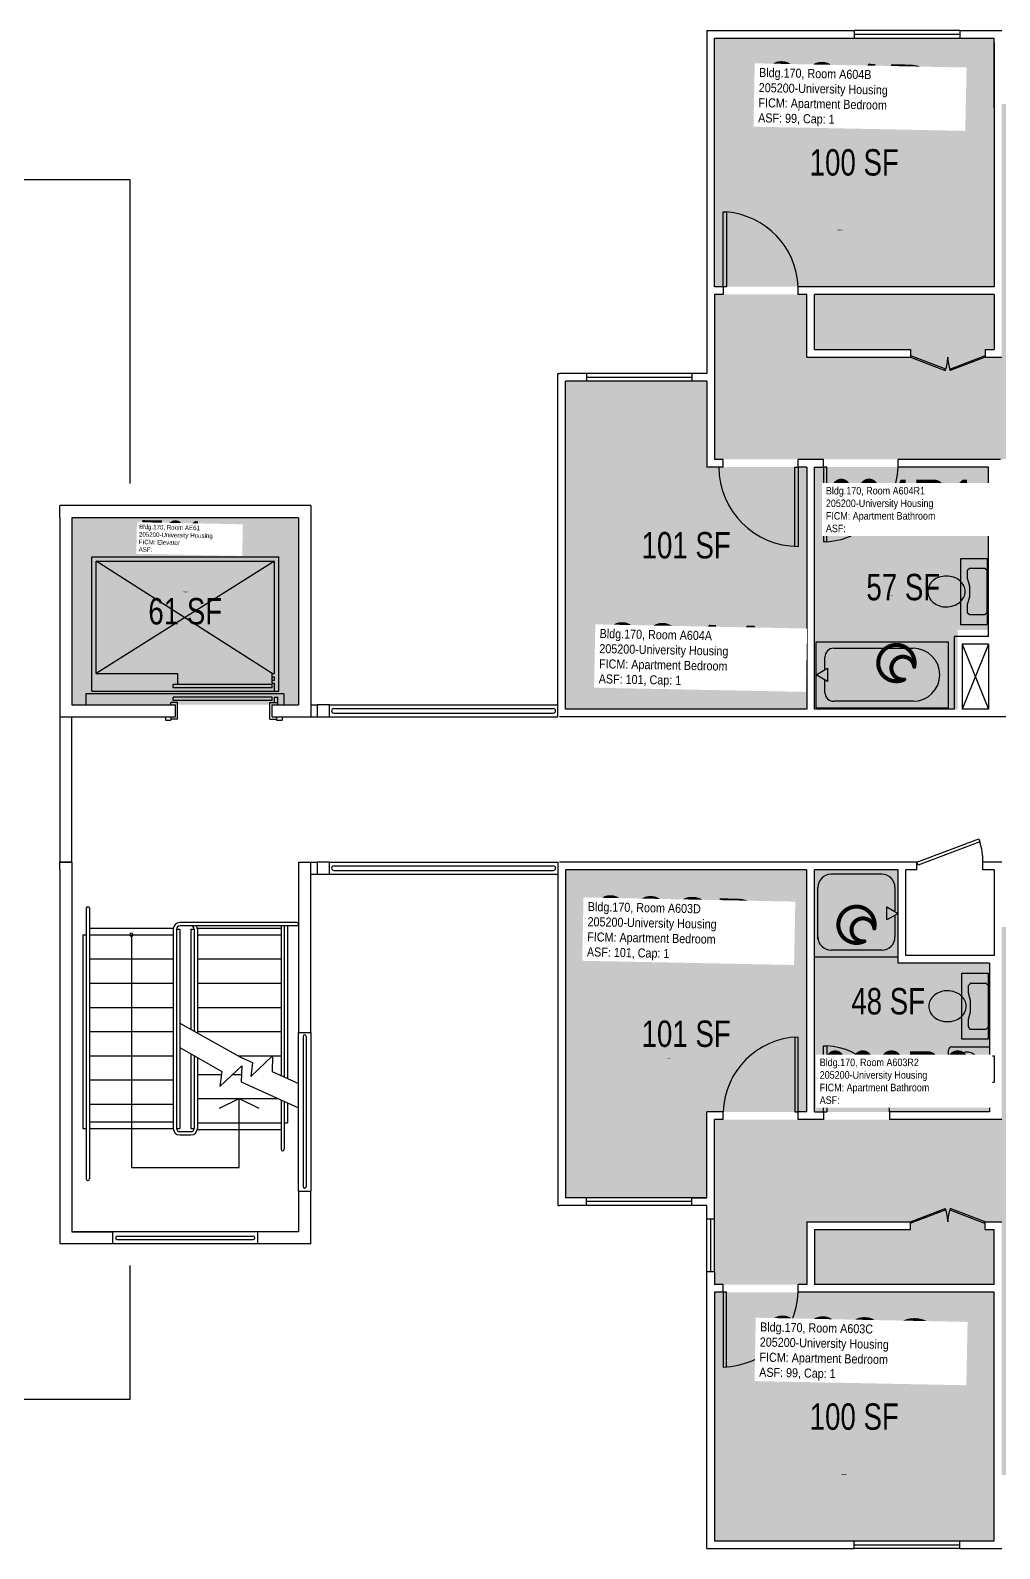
# Model space of a CAD drawing. Header units: inches. Extents: x -88 to 2437, y -52 to 1673.
# Drawn here: x 474 to 915, y -52 to 638 of the extents above; entities that cross this region are included whole.
import ezdxf
from ezdxf.enums import TextEntityAlignment as Align

# ---------------------------------------------------------------- set-up
doc = ezdxf.new("R2010")
doc.units = ezdxf.units.IN
doc.header["$LTSCALE"] = 10
doc.header["$MEASUREMENT"] = 0
doc.layers.get('0').update_dxf_attribs({"linetype": 'CONTINUOUS'})
for name, color, linetype in [('A-DOOR', 2, 'CONTINUOUS'), ('A-FLOR', 3, 'CONTINUOUS'), ('A-GLAZ', 1, 'CONTINUOUS'), ('A-IDEN-ICON', 4, 'CONTINUOUS'), ('A-IDEN-RNUM', 7, 'CONTINUOUS'), ('A-IDEN-SNUM', 4, 'CONTINUOUS'), ('A-IDEN-VNUM', 4, 'CONTINUOUS'), ('A-ROOF', 2, 'CONTINUOUS'), ('A-WALL', 5, 'CONTINUOUS'), ('AREA-TEXT', 3, 'CONTINUOUS'), ('Rooms-Category-Color', 7, 'CONTINUOUS'), ('Rooms-College-Color', 7, 'CONTINUOUS'), ('Rooms-Department-Color', 7, 'CONTINUOUS'), ('Rooms-Division-Color', 7, 'CONTINUOUS'), ('Rooms-Information', 7, 'CONTINUOUS')]:
    doc.layers.add(name, color=color, linetype=linetype)
doc.styles.add('CP_AREA', font='arial.ttf', dxfattribs={"height": 15})
doc.styles.add('CP_ROOMSNUMBER', font='arial.ttf', dxfattribs={"height": 1})
doc.styles.add('CP_ROOMVNUMBER', font='arial.ttf', dxfattribs={"width": 0.85, "height": 0.075})

# ---------------------------------------------------------------- blocks, each defined once
blk = doc.blocks.new('CPBATH')
at = {"color": 0, "linetype": 'ByBlock', "const_width": 0.0127}
for points in [[(0.0571, 0.0168, 0.861492), (-0.0551, 0, 1)], [(-0.0551, 0, 0.726902), (0.0487, -0.0337, 1)], [(0.0571, 0.0168, 0.729002), (-0.0084, -0.0042, 1)], [(-0.0084, -0.0042, 0.609468), (0.0487, -0.0337, 1)]]:
    blk.add_lwpolyline(points, format="xyb", dxfattribs=at)
at = {"color": 0, "linetype": 'ByBlock', "const_width": 0.00637}
for points in [[(0.0544, 0.0152, 1), (0.0599, 0.0184, 1)], [(0.0459, -0.0353, 1), (0.0515, -0.0321, 1)]]:
    blk.add_lwpolyline(points, format="xyb", close=True, dxfattribs=at)

msp = doc.modelspace()

# ---------------------------------------------------------------- hatches: boundary and pattern name
at = {"layer": 'Rooms-Category-Color', "true_color": 0x728ef3}
for points in [[(912.31, 521.86), (785.31, 521.86), (785.31, 634.86), (912.31, 634.86)], [(1178.31, 518.36), (1178.31, 443.36), (1047.81, 443.36), (1047.81, 355.86), (992.31, 355.86), (992.31, 439.86), (944.8, 439.86), (944.8, 443.36), (785.31, 443.36), (785.31, 518.36), (827.31, 518.36), (827.31, 489.86), (874.31, 489.86), (874.31, 493.36), (830.81, 493.36), (830.81, 518.36), (912.31, 518.36), (912.31, 493.36), (908.31, 493.36), (908.31, 489.86), (915.81, 489.86), (915.81, 604.86), (1047.81, 604.86), (1047.81, 489.86), (1055.31, 489.86), (1055.31, 493.36), (1051.31, 493.36), (1051.31, 518.36), (1132.81, 518.36), (1132.81, 493.36), (1089.31, 493.36), (1089.31, 489.86), (1136.31, 489.86), (1136.31, 518.36)], [(827.31, 329.86), (717.56, 329.86), (717.56, 478.86), (781.81, 478.86), (781.81, 439.86), (827.31, 439.86)], [(830.81, 439.86), (909.81, 439.86), (909.81, 365.86), (895.81, 365.86), (895.81, 329.86), (830.81, 329.86), (830.81, 439.86)], [(781.81, 107.86), (717.56, 107.86), (717.56, 256.86), (827.31, 256.86), (827.31, 146.86), (781.81, 146.86)], [(868.81, 256.86), (868.81, 214.36), (910.31, 214.36), (910.31, 146.86), (830.81, 146.86), (830.81, 256.86)], [(785.31, 68.36), (785.31, 143.36), (915.81, 143.36), (915.81, 230.86), (971.31, 230.86), (971.31, 146.86), (1018.82, 146.86), (1018.82, 143.36), (1178.31, 143.36), (1178.31, 68.36), (1136.31, 68.36), (1136.31, 96.86), (1089.31, 96.86), (1089.31, 93.36), (1132.81, 93.36), (1132.81, 68.36), (1051.31, 68.36), (1051.31, 93.36), (1055.31, 93.36), (1055.31, 96.86), (1047.81, 96.86), (1047.81, -18.14), (915.81, -18.14), (915.81, 96.86), (908.31, 96.86), (908.31, 93.36), (912.31, 93.36), (912.31, 68.36), (830.81, 68.36), (830.81, 93.36), (874.31, 93.36), (874.31, 96.86), (827.31, 96.86), (827.31, 68.36)], [(912.31, 64.86), (785.31, 64.86), (785.31, -48.14), (912.31, -48.14)]]:
    msp.add_hatch(color=171, dxfattribs=at).paths.add_polyline_path(points)
at = {"layer": 'Rooms-Category-Color', "true_color": 0xadadad}
msp.add_hatch(color=253, dxfattribs=at).paths.add_polyline_path([(596.31, 331.86), (596.31, 416.86), (493.31, 416.86), (493.31, 331.86)])
at = {"layer": 'Rooms-College-Color', "true_color": 0xadadad}
for points in [[(912.31, 521.86), (785.31, 521.86), (785.31, 634.86), (912.31, 634.86)], [(1178.31, 518.36), (1178.31, 443.36), (1047.81, 443.36), (1047.81, 355.86), (992.31, 355.86), (992.31, 439.86), (944.8, 439.86), (944.8, 443.36), (785.31, 443.36), (785.31, 518.36), (827.31, 518.36), (827.31, 489.86), (874.31, 489.86), (874.31, 493.36), (830.81, 493.36), (830.81, 518.36), (912.31, 518.36), (912.31, 493.36), (908.31, 493.36), (908.31, 489.86), (915.81, 489.86), (915.81, 604.86), (1047.81, 604.86), (1047.81, 489.86), (1055.31, 489.86), (1055.31, 493.36), (1051.31, 493.36), (1051.31, 518.36), (1132.81, 518.36), (1132.81, 493.36), (1089.31, 493.36), (1089.31, 489.86), (1136.31, 489.86), (1136.31, 518.36)], [(827.31, 329.86), (717.56, 329.86), (717.56, 478.86), (781.81, 478.86), (781.81, 439.86), (827.31, 439.86)], [(830.81, 439.86), (909.81, 439.86), (909.81, 365.86), (895.81, 365.86), (895.81, 329.86), (830.81, 329.86), (830.81, 439.86)], [(596.31, 331.86), (596.31, 416.86), (493.31, 416.86), (493.31, 331.86)], [(781.81, 107.86), (717.56, 107.86), (717.56, 256.86), (827.31, 256.86), (827.31, 146.86), (781.81, 146.86)], [(868.81, 256.86), (868.81, 214.36), (910.31, 214.36), (910.31, 146.86), (830.81, 146.86), (830.81, 256.86)], [(785.31, 68.36), (785.31, 143.36), (915.81, 143.36), (915.81, 230.86), (971.31, 230.86), (971.31, 146.86), (1018.82, 146.86), (1018.82, 143.36), (1178.31, 143.36), (1178.31, 68.36), (1136.31, 68.36), (1136.31, 96.86), (1089.31, 96.86), (1089.31, 93.36), (1132.81, 93.36), (1132.81, 68.36), (1051.31, 68.36), (1051.31, 93.36), (1055.31, 93.36), (1055.31, 96.86), (1047.81, 96.86), (1047.81, -18.14), (915.81, -18.14), (915.81, 96.86), (908.31, 96.86), (908.31, 93.36), (912.31, 93.36), (912.31, 68.36), (830.81, 68.36), (830.81, 93.36), (874.31, 93.36), (874.31, 96.86), (827.31, 96.86), (827.31, 68.36)], [(912.31, 64.86), (785.31, 64.86), (785.31, -48.14), (912.31, -48.14)]]:
    msp.add_hatch(color=253, dxfattribs=at).paths.add_polyline_path(points)
at = {"layer": 'Rooms-Department-Color', "true_color": 0x604aed}
for points in [[(912.31, 521.86), (785.31, 521.86), (785.31, 634.86), (912.31, 634.86)], [(1178.31, 518.36), (1178.31, 443.36), (1047.81, 443.36), (1047.81, 355.86), (992.31, 355.86), (992.31, 439.86), (944.8, 439.86), (944.8, 443.36), (785.31, 443.36), (785.31, 518.36), (827.31, 518.36), (827.31, 489.86), (874.31, 489.86), (874.31, 493.36), (830.81, 493.36), (830.81, 518.36), (912.31, 518.36), (912.31, 493.36), (908.31, 493.36), (908.31, 489.86), (915.81, 489.86), (915.81, 604.86), (1047.81, 604.86), (1047.81, 489.86), (1055.31, 489.86), (1055.31, 493.36), (1051.31, 493.36), (1051.31, 518.36), (1132.81, 518.36), (1132.81, 493.36), (1089.31, 493.36), (1089.31, 489.86), (1136.31, 489.86), (1136.31, 518.36)], [(827.31, 329.86), (717.56, 329.86), (717.56, 478.86), (781.81, 478.86), (781.81, 439.86), (827.31, 439.86)], [(830.81, 439.86), (909.81, 439.86), (909.81, 365.86), (895.81, 365.86), (895.81, 329.86), (830.81, 329.86), (830.81, 439.86)], [(781.81, 107.86), (717.56, 107.86), (717.56, 256.86), (827.31, 256.86), (827.31, 146.86), (781.81, 146.86)], [(868.81, 256.86), (868.81, 214.36), (910.31, 214.36), (910.31, 146.86), (830.81, 146.86), (830.81, 256.86)], [(785.31, 68.36), (785.31, 143.36), (915.81, 143.36), (915.81, 230.86), (971.31, 230.86), (971.31, 146.86), (1018.82, 146.86), (1018.82, 143.36), (1178.31, 143.36), (1178.31, 68.36), (1136.31, 68.36), (1136.31, 96.86), (1089.31, 96.86), (1089.31, 93.36), (1132.81, 93.36), (1132.81, 68.36), (1051.31, 68.36), (1051.31, 93.36), (1055.31, 93.36), (1055.31, 96.86), (1047.81, 96.86), (1047.81, -18.14), (915.81, -18.14), (915.81, 96.86), (908.31, 96.86), (908.31, 93.36), (912.31, 93.36), (912.31, 68.36), (830.81, 68.36), (830.81, 93.36), (874.31, 93.36), (874.31, 96.86), (827.31, 96.86), (827.31, 68.36)], [(912.31, 64.86), (785.31, 64.86), (785.31, -48.14), (912.31, -48.14)]]:
    msp.add_hatch(color=173, dxfattribs=at).paths.add_polyline_path(points)
at = {"layer": 'Rooms-Department-Color', "true_color": 0xacacac}
msp.add_hatch(color=253, dxfattribs=at).paths.add_polyline_path([(596.31, 331.86), (596.31, 416.86), (493.31, 416.86), (493.31, 331.86)])
at = {"layer": 'Rooms-Division-Color', "true_color": 0x604aed}
for points in [[(912.31, 521.86), (785.31, 521.86), (785.31, 634.86), (912.31, 634.86)], [(1178.31, 518.36), (1178.31, 443.36), (1047.81, 443.36), (1047.81, 355.86), (992.31, 355.86), (992.31, 439.86), (944.8, 439.86), (944.8, 443.36), (785.31, 443.36), (785.31, 518.36), (827.31, 518.36), (827.31, 489.86), (874.31, 489.86), (874.31, 493.36), (830.81, 493.36), (830.81, 518.36), (912.31, 518.36), (912.31, 493.36), (908.31, 493.36), (908.31, 489.86), (915.81, 489.86), (915.81, 604.86), (1047.81, 604.86), (1047.81, 489.86), (1055.31, 489.86), (1055.31, 493.36), (1051.31, 493.36), (1051.31, 518.36), (1132.81, 518.36), (1132.81, 493.36), (1089.31, 493.36), (1089.31, 489.86), (1136.31, 489.86), (1136.31, 518.36)], [(827.31, 329.86), (717.56, 329.86), (717.56, 478.86), (781.81, 478.86), (781.81, 439.86), (827.31, 439.86)], [(830.81, 439.86), (909.81, 439.86), (909.81, 365.86), (895.81, 365.86), (895.81, 329.86), (830.81, 329.86), (830.81, 439.86)], [(781.81, 107.86), (717.56, 107.86), (717.56, 256.86), (827.31, 256.86), (827.31, 146.86), (781.81, 146.86)], [(868.81, 256.86), (868.81, 214.36), (910.31, 214.36), (910.31, 146.86), (830.81, 146.86), (830.81, 256.86)], [(785.31, 68.36), (785.31, 143.36), (915.81, 143.36), (915.81, 230.86), (971.31, 230.86), (971.31, 146.86), (1018.82, 146.86), (1018.82, 143.36), (1178.31, 143.36), (1178.31, 68.36), (1136.31, 68.36), (1136.31, 96.86), (1089.31, 96.86), (1089.31, 93.36), (1132.81, 93.36), (1132.81, 68.36), (1051.31, 68.36), (1051.31, 93.36), (1055.31, 93.36), (1055.31, 96.86), (1047.81, 96.86), (1047.81, -18.14), (915.81, -18.14), (915.81, 96.86), (908.31, 96.86), (908.31, 93.36), (912.31, 93.36), (912.31, 68.36), (830.81, 68.36), (830.81, 93.36), (874.31, 93.36), (874.31, 96.86), (827.31, 96.86), (827.31, 68.36)], [(912.31, 64.86), (785.31, 64.86), (785.31, -48.14), (912.31, -48.14)]]:
    msp.add_hatch(color=173, dxfattribs=at).paths.add_polyline_path(points)
at = {"layer": 'Rooms-Division-Color', "true_color": 0xadadad}
msp.add_hatch(color=253, dxfattribs=at).paths.add_polyline_path([(596.31, 331.86), (596.31, 416.86), (493.31, 416.86), (493.31, 331.86)])

# ---------------------------------------------------------------- linework, layer by layer
for p, q in [((891.19, 428.86), (891.19, 411.86)), ((892.69, 430.36), (909.82, 430.36)), ((892.69, 410.36), (909.82, 410.36)), ((897.18, 368.27), (897.18, 398.27)), ((897.18, 398.27), (909.18, 398.27)), ((901.18, 393.86), (900.3, 392.98)), ((908.18, 393.86), (901.18, 393.86)), ((909.06, 392.98), (908.18, 393.86)), ((909.18, 398.27), (909.18, 368.27)), ((900.18, 392.69), (900.18, 389.36)), ((900.18, 389.36), (901.17, 385.92)), ((909.18, 373.86), (909.18, 392.69)), ((901.17, 380.8), (900.18, 377.36)), ((901.18, 385.8), (901.18, 380.92)), ((900.18, 377.36), (900.18, 373.86)), ((900.18, 373.86), (901.06, 372.98)), ((901.35, 372.86), (908.01, 372.86)), ((908.3, 372.98), (909.18, 373.86)), ((909.18, 368.27), (897.18, 368.27)), ((831.43, 330.48), (831.43, 360.48)), ((831.43, 360.48), (891.68, 360.48)), ((891.68, 330.48), (891.68, 360.48)), ((835.45, 347.8), (835.45, 353.52)), ((839.46, 357.53), (875.61, 357.53)), ((831.43, 345.48), (836.63, 348.48)), ((836.63, 342.48), (831.43, 345.48)), ((836.63, 348.48), (836.63, 342.48)), ((835.45, 337.45), (835.45, 343.17)), ((875.61, 333.43), (839.46, 333.43)), ((831.43, 330.48), (891.68, 330.48)), ((832.31, 225.33), (832.31, 248.83)), ((861.31, 254.83), (838.31, 254.83)), ((867.31, 248.83), (867.31, 237.94)), ((863.61, 234.08), (863.61, 240.08)), ((863.61, 240.08), (868.81, 237.08)), ((868.81, 237.08), (863.61, 234.08)), ((867.31, 236.21), (867.31, 226.33)), ((830.81, 217.36), (868.81, 217.36)), ((861.31, 220.33), (838.31, 220.33)), ((897.68, 209.95), (909.68, 209.95)), ((897.68, 179.95), (897.68, 209.95)), ((909.68, 209.95), (909.68, 179.95)), ((900.68, 204.36), (901.56, 205.24)), ((900.68, 200.92), (900.68, 204.36)), ((901.67, 197.42), (900.7, 200.8)), ((901.85, 205.36), (908.51, 205.36)), ((908.8, 205.24), (909.68, 204.36)), ((909.68, 204.36), (909.68, 185.53)), ((901.68, 192.42), (901.68, 197.3)), ((900.68, 185.53), (900.68, 188.8)), ((900.7, 188.92), (901.67, 192.3)), ((909.68, 179.95), (897.68, 179.95)), ((901.68, 184.36), (900.8, 185.24)), ((908.51, 184.36), (901.68, 184.36)), ((909.56, 185.24), (908.8, 184.48)), ((891.68, 157.86), (891.68, 174.86)), ((893.18, 176.36), (910.31, 176.36)), ((893.18, 156.36), (910.31, 156.36))]:
    msp.add_line(p, q)
for centre, radius, start, end in [((892.69, 428.86), 1.5, 90, 180), ((899.59, 422.54), 5.42, 90, 116.19159), ((899.59, 422.54), 5.42, 63.80841, 90), ((902.2, 420.36), 9, 160.77064, 180), ((900.92, 420.8), 7.65, 139.89909, 160.77064), ((900.11, 421.49), 6.59, 116.19159, 139.89909), ((899.08, 421.49), 6.59, 40.10091, 63.80841), ((898.27, 420.8), 7.65, 19.22936, 40.10091), ((896.99, 420.36), 9, 0, 19.22936), ((902.2, 420.36), 9, 180, 199.22936), ((900.92, 419.92), 7.65, 199.22936, 220.10091), ((900.11, 419.23), 6.59, 220.10091, 243.80841), ((899.08, 419.23), 6.59, 296.19159, 319.89909), ((898.27, 419.92), 7.65, 319.89909, 340.77064), ((896.99, 420.36), 9, 340.77064, 0), ((892.69, 411.86), 1.5, 180, 270), ((899.59, 418.18), 5.42, 243.80841, 270), ((899.59, 418.18), 5.42, 270, 296.19159), ((889.29, 382.7), 7.26, 129.47246, 153.29881), ((890.13, 381.68), 8.59, 108.83538, 129.47246), ((890.68, 380.07), 10.29, 90, 108.83538), ((890.68, 380.07), 10.29, 71.16462, 90), ((891.23, 381.68), 8.59, 50.52754, 71.16462), ((892.08, 382.7), 7.26, 26.70119, 50.52754), ((900.6, 392.69), 0.418, 135, 180), ((908.76, 392.69), 0.418, 0, 45), ((887.98, 383.36), 5.8, 153.29881, 180), ((887.98, 383.36), 5.8, 180, 206.70119), ((889.29, 384.01), 7.26, 206.70119, 230.52754), ((892.08, 384.01), 7.26, 309.47246, 333.29881), ((893.38, 383.36), 5.8, 0, 26.70119), ((893.38, 383.36), 5.8, 333.29881, 0), ((900.76, 385.8), 0.418, 0, 15.9454), ((900.76, 380.92), 0.418, 344.0546, 0), ((890.67, 385.69), 9.43, 230.52754, 251.16462), ((890.16, 384.22), 7.87, 251.16462, 273.77544), ((890.68, 386.65), 10.29, 270, 288.83538), ((891.23, 385.04), 8.59, 288.83538, 309.47246), ((901.35, 373.28), 0.418, 225, 270), ((908.01, 373.28), 0.418, 270, 315), ((839.46, 353.52), 4.02, 90, 180), ((875.61, 345.48), 12.05, 270, 90), ((839.46, 337.45), 4.02, 180, 270), ((838.31, 248.83), 6, 90, 180), ((861.31, 248.83), 6, 0, 90), ((838.31, 226.33), 6, 180, 270), ((861.31, 226.33), 6, 270, 0), ((891.17, 192.53), 9.43, 108.83538, 129.47246), ((890.66, 194), 7.87, 86.22456, 108.83538), ((891.18, 191.57), 10.29, 71.16462, 90), ((891.73, 193.18), 8.59, 50.52754, 71.16462), ((901.1, 200.92), 0.418, 180, 195.9454), ((901.85, 204.94), 0.418, 90, 135), ((908.51, 204.94), 0.418, 45, 90), ((888.48, 194.86), 5.8, 153.29881, 180), ((888.48, 194.86), 5.8, 180, 206.70119), ((889.79, 194.2), 7.26, 129.47246, 153.29881), ((892.58, 194.2), 7.26, 26.70119, 50.52754), ((893.88, 194.86), 5.8, 0, 26.70119), ((893.88, 194.86), 5.8, 333.29881, 0), ((901.26, 197.3), 0.418, 0, 15.9454), ((889.79, 195.51), 7.26, 206.70119, 230.52754), ((890.63, 196.54), 8.59, 230.52754, 251.16462), ((891.18, 198.15), 10.29, 251.16462, 270), ((891.18, 198.15), 10.29, 270, 288.83538), ((891.73, 196.54), 8.59, 288.83538, 309.47246), ((892.58, 195.51), 7.26, 309.47246, 333.29881), ((901.26, 192.42), 0.418, 344.0546, 0), ((901.1, 185.53), 0.418, 180, 225), ((908.51, 184.78), 0.418, 270, 315), ((909.26, 185.53), 0.418, 315, 0), ((893.18, 174.86), 1.5, 90, 180), ((900.6, 167.49), 6.59, 116.19159, 139.89909), ((900.08, 168.54), 5.42, 90, 116.19159), ((900.08, 168.54), 5.42, 63.80841, 90), ((899.56, 167.49), 6.59, 40.10091, 63.80841), ((902.68, 166.36), 9, 160.77064, 180), ((902.68, 166.36), 9, 180, 199.22936), ((901.41, 166.8), 7.65, 139.89909, 160.77064), ((898.75, 166.8), 7.65, 19.22936, 40.10091), ((897.48, 166.36), 9, 0, 19.22936), ((897.48, 166.36), 9, 340.77064, 0), ((901.41, 165.92), 7.65, 199.22936, 220.10091), ((900.6, 165.23), 6.59, 220.10091, 243.80841), ((900.08, 164.18), 5.42, 243.80841, 270), ((900.08, 164.18), 5.42, 270, 296.19159), ((899.56, 165.23), 6.59, 296.19159, 319.89909), ((898.75, 165.92), 7.65, 319.89909, 340.77064), ((893.18, 157.86), 1.5, 180, 270)]:
    msp.add_arc(centre, radius, start, end)
at = {"layer": 'A-DOOR'}
for p, q in [((789.31, 521.86), (789.31, 555.86)), ((789.31, 555.86), (790.81, 555.86)), ((790.81, 555.86), (790.81, 521.86)), ((790.81, 521.86), (789.31, 521.86)), ((874.56, 490.52), (874.31, 489.86)), ((890.43, 484.44), (874.56, 490.52)), ((892.18, 484.44), (908.05, 490.52)), ((908.05, 490.52), (908.31, 489.86)), ((874.31, 489.86), (890.18, 483.77)), ((890.18, 483.77), (890.43, 484.44)), ((892.43, 483.77), (892.18, 484.44)), ((908.31, 489.86), (892.43, 483.77)), ((821.81, 439.86), (823.31, 439.86)), ((821.81, 403.86), (821.81, 439.86)), ((823.31, 439.86), (823.31, 403.86)), ((834.81, 439.86), (834.81, 405.86)), ((836.31, 439.86), (834.81, 439.86)), ((836.31, 405.86), (836.31, 439.86)), ((836.31, 405.86), (834.81, 405.86)), ((877.31, 260.36), (905.38, 270.95)), ((905.87, 269.63), (877.81, 259.04)), ((905.38, 270.95), (905.87, 269.63)), ((877.81, 259.04), (877.31, 260.36)), ((821.81, 180.86), (821.81, 146.86)), ((823.31, 146.86), (823.31, 180.86)), ((834.81, 146.86), (834.81, 176.86)), ((834.81, 176.86), (836.31, 176.86)), ((836.31, 176.86), (836.31, 146.86)), ((821.81, 146.86), (823.31, 146.86)), ((834.81, 146.86), (836.31, 146.86)), ((874.31, 96.86), (890.18, 102.95)), ((874.56, 96.2), (874.31, 96.86)), ((890.43, 102.28), (874.56, 96.2)), ((890.18, 102.95), (890.43, 102.28)), ((892.43, 102.95), (892.18, 102.28)), ((892.18, 102.28), (908.05, 96.2)), ((908.31, 96.86), (892.43, 102.95)), ((908.05, 96.2), (908.31, 96.86)), ((789.31, 64.86), (789.31, 30.86)), ((790.81, 64.86), (789.31, 64.86)), ((790.81, 30.86), (790.81, 64.86))]:
    msp.add_line(p, q, dxfattribs=at)
for centre, radius, start, end in [((787.67, 520.33), 35.67, 2.4645, 84.95117), ((874.31, 489.86), 17, 339.02254, 0), ((908.31, 489.86), 17, 180, 200.97746), ((823.31, 439.86), 36, 180, 270), ((833.2, 441.36), 35.64, 274.99827, 357.58607), ((880.11, 260.73), 27.2, 359.22408, 19.05218), ((824.27, 145.9), 34.97, 91.57576, 178.42424), ((835.04, 147.11), 29.77, 359.51034, 87.55206), ((874.31, 96.86), 17, 0, 20.97746), ((908.31, 96.86), 17, 159.02254, 180), ((788.34, 65.82), 34.97, 271.57576, 358.42424)]:
    msp.add_arc(centre, radius, start, end, dxfattribs=at)
at = {"layer": 'A-FLOR'}
for p, q in [((502.31, 338.11), (502.31, 399.11)), ((502.31, 399.11), (587.31, 399.11)), ((504.31, 346.11), (504.31, 397.11)), ((585.31, 397.11), (504.31, 346.11)), ((584.31, 346.11), (504.31, 397.11)), ((504.31, 397.11), (585.31, 397.11)), ((585.31, 346.11), (585.31, 397.11)), ((587.31, 338.11), (587.31, 399.11)), ((897.81, 359.36), (909.81, 329.86)), ((909.81, 359.36), (897.81, 329.86)), ((504.31, 346.11), (541.31, 346.11)), ((541.31, 346.11), (541.31, 341.11)), ((584.31, 341.61), (584.31, 346.11)), ((584.31, 346.11), (585.31, 346.11)), ((502.31, 338.11), (587.31, 338.11)), ((539.31, 339.61), (539.31, 341.11)), ((584.31, 341.11), (539.31, 341.11)), ((584.31, 339.61), (539.31, 339.61)), ((584.31, 344.61), (585.31, 344.61)), ((584.31, 343.11), (585.31, 343.11)), ((584.31, 341.61), (585.31, 341.61)), ((584.31, 339.61), (584.31, 341.11)), ((585.31, 343.11), (585.31, 344.61)), ((585.31, 338.11), (585.31, 341.61)), ((589.56, 336.86), (499.56, 336.86)), ((499.56, 336.86), (499.56, 331.86)), ((538.31, 331.86), (538.31, 332.86)), ((541.31, 332.86), (538.31, 332.86)), ((584.31, 335.36), (539.31, 335.36)), ((539.31, 333.86), (539.31, 335.36)), ((584.31, 333.86), (539.31, 333.86)), ((541.31, 325.36), (541.31, 332.86)), ((583.31, 332.86), (585.31, 332.86)), ((583.31, 325.36), (583.31, 332.86)), ((584.31, 333.86), (584.31, 335.36)), ((585.31, 335.36), (586.81, 335.36)), ((585.31, 332.86), (585.31, 335.36)), ((585.56, 332.86), (586.56, 332.86)), ((586.81, 331.86), (586.81, 335.36)), ((589.56, 336.86), (589.56, 331.86)), ((535.81, 326.36), (535.81, 324.86)), ((535.81, 324.86), (538.31, 324.86)), ((538.31, 326.36), (538.31, 325.36)), ((538.31, 326.36), (538.31, 324.86)), ((541.31, 325.36), (538.31, 325.36)), ((583.31, 325.36), (586.29, 325.36)), ((586.29, 326.36), (586.29, 324.86)), ((586.29, 324.86), (588.79, 324.86)), ((588.79, 326.36), (588.79, 324.86)), ((612.31, 330.11), (712.06, 330.11)), ((612.31, 328.11), (712.06, 328.11)), ((601.81, 260.36), (604.81, 260.36)), ((612.31, 258.61), (712.06, 258.61)), ((612.31, 256.61), (712.06, 256.61)), ((601.81, 254.86), (604.81, 254.86)), ((499.81, 239.36), (499.81, 116.36)), ((501.31, 239.36), (501.31, 116.36)), ((501.31, 230.36), (539.35, 230.36)), ((539.31, 229.86), (539.31, 139.36)), ((540.81, 229.86), (540.81, 139.36)), ((540.81, 229.86), (542.31, 229.86)), ((595.56, 232.86), (542.31, 232.86)), ((595.56, 231.36), (542.31, 231.36)), ((542.31, 229.86), (542.31, 139.36)), ((547.31, 229.86), (547.31, 184.35)), ((547.31, 229.86), (548.81, 229.86)), ((548.81, 229.86), (548.81, 183.52)), ((550.31, 230.36), (550.31, 182.68)), ((550.31, 230.36), (588.35, 230.36)), ((588.31, 231.36), (588.31, 163.41)), ((589.81, 231.36), (589.81, 162.73)), ((591.31, 231.36), (591.31, 162.05)), ((498.31, 227.36), (499.81, 227.36)), ((498.31, 227.36), (498.31, 139.36)), ((501.31, 227.36), (539.31, 227.36)), ((520.31, 227.36), (520.31, 121.57)), ((550.31, 227.36), (588.31, 227.36)), ((501.31, 216.36), (539.31, 216.36)), ((550.31, 216.36), (588.31, 216.36)), ((501.31, 205.36), (539.31, 205.36)), ((550.31, 205.36), (588.31, 205.36)), ((501.31, 194.36), (539.31, 194.36)), ((550.31, 194.36), (588.31, 194.36)), ((542.31, 187.14), (570.23, 171.59)), ((501.31, 183.36), (539.31, 183.36)), ((550.31, 183.36), (588.31, 183.36)), ((598.31, 181.17), (598.31, 112.97)), ((599.81, 181.17), (599.81, 112.97)), ((542.31, 176.07), (561.4, 165.25)), ((547.31, 173.24), (547.31, 139.36)), ((501.31, 172.36), (539.31, 172.36)), ((548.81, 172.39), (548.81, 139.36)), ((550.31, 171.54), (550.31, 139.36)), ((560.57, 158.39), (570.53, 167.77)), ((568.85, 172.36), (588.31, 172.36)), ((570.23, 171.59), (575.33, 169.28)), ((570.53, 167.77), (570.23, 160.55)), ((574.57, 162.96), (584.52, 172.34)), ((575.33, 169.28), (574.57, 162.96)), ((584.52, 172.34), (584.22, 165.11)), ((501.31, 161.36), (539.31, 161.36)), ((550.31, 163.86), (560.98, 163.86)), ((561.4, 165.25), (560.57, 158.39)), ((566.37, 163.86), (570.12, 163.86)), ((570.23, 160.55), (596.31, 148.74)), ((584.23, 165.25), (596.31, 159.79)), ((550.31, 152.86), (586.96, 152.86)), ((560.31, 148.47), (569.31, 152.86)), ((569.31, 121.57), (569.31, 152.86)), ((569.31, 152.86), (578.31, 148.47)), ((588.31, 152.36), (588.31, 129.86)), ((501.31, 150.36), (539.31, 150.36)), ((589.81, 151.68), (589.81, 129.86)), ((591.31, 151), (591.31, 141.86)), ((498.31, 139.36), (499.81, 139.36)), ((501.31, 142.36), (539.31, 142.36)), ((501.31, 139.36), (539.31, 139.36)), ((540.81, 139.36), (542.31, 139.36)), ((547.31, 139.36), (548.81, 139.36)), ((550.31, 141.86), (588.31, 141.86)), ((550.31, 138.86), (588.31, 138.86)), ((589.81, 141.86), (591.31, 141.86)), ((542.31, 137.86), (547.31, 137.86)), ((542.31, 136.36), (547.31, 136.36)), ((520.31, 121.57), (569.31, 121.57)), ((513.92, 90.36), (575.69, 90.36)), ((513.92, 88.86), (575.69, 88.86))]:
    msp.add_line(p, q, dxfattribs=at)
at = {"layer": 'A-FLOR', "extrusion": (0.000273252, -3.29709e-15, 1)}
msp.add_arc((612.31, 329.11, 0.17), 1, 90, 270, dxfattribs=at)
at = {"layer": 'A-FLOR', "extrusion": (0.000273252, -3.24851e-15, 1)}
msp.add_arc((712.06, 329.11, 0.19), 1, 270, 90, dxfattribs=at)
at = {"layer": 'A-FLOR', "extrusion": (0.000273252, -1.51605e-14, 1)}
msp.add_arc((612.31, 257.61, 0.17), 1, 90, 270, dxfattribs=at)
at = {"layer": 'A-FLOR', "extrusion": (0.000273252, -1.52091e-14, 1)}
msp.add_arc((712.06, 257.61, 0.19), 1, 270, 90, dxfattribs=at)
at = {"layer": 'A-FLOR'}
for centre, radius, start, end in [((500.56, 239.36), 0.75, 0, 180), ((520.31, 227.36), 0.75, 90, 270), ((520.31, 227.36), 0.75, 270, 90), ((542.31, 229.86), 3, 90, 180), ((542.31, 229.86), 1.5, 90, 180), ((547.31, 229.86), 3, 89.9992, 90), ((547.31, 229.86), 1.5, 0, 90), ((547.31, 229.86), 3, 0, 30), ((595.56, 232.11), 0.75, 270, 90), ((599.06, 181.17), 0.75, 0, 180), ((542.31, 139.36), 3, 180, 270), ((542.31, 139.36), 1.5, 180, 270), ((547.31, 139.36), 3, 270, 0), ((547.31, 139.36), 1.5, 270, 0), ((589.06, 129.86), 0.75, 180, 0), ((500.56, 116.36), 0.75, 180, 0), ((599.06, 112.97), 0.75, 180, 0), ((513.92, 89.61), 0.75, 90, 270), ((575.69, 89.61), 0.75, 270, 90)]:
    msp.add_arc(centre, radius, start, end, dxfattribs=at)
at = {"layer": 'A-GLAZ'}
for p, q in [((896.81, 638.36), (848.81, 638.36)), ((848.81, 636.61), (896.81, 636.61)), ((848.81, 634.86), (896.81, 634.86)), ((775.06, 482.36), (727.06, 482.36)), ((775.06, 480.61), (727.06, 480.61)), ((775.06, 478.86), (727.06, 478.86)), ((775.06, 107.86), (727.06, 107.86)), ((775.06, 106.11), (727.06, 106.11)), ((775.06, 104.36), (727.06, 104.36)), ((781.81, 74.11), (781.81, 98.11)), ((783.56, 74.11), (783.56, 98.11)), ((785.31, 74.11), (785.31, 98.11)), ((848.81, -48.14), (896.81, -48.14)), ((848.81, -49.89), (896.81, -49.89)), ((896.81, -51.64), (848.81, -51.64))]:
    msp.add_line(p, q, dxfattribs=at)
at = {"layer": 'A-ROOF'}
for p, q in [((519.81, 570.36), (401.81, 570.36)), ((519.81, 432.36), (519.81, 570.36)), ((519.81, 16.36), (519.81, 77.11)), ((401.81, 16.36), (519.81, 16.36))]:
    msp.add_line(p, q, dxfattribs=at)
at = {"layer": 'A-WALL'}
for p, q in [((781.81, 638.36), (848.81, 638.36)), ((781.81, 638.36), (781.81, 482.36)), ((785.31, 521.86), (785.31, 634.86)), ((785.31, 634.86), (848.81, 634.86)), ((848.81, 638.36), (848.81, 634.86)), ((896.81, 638.36), (915.81, 638.36)), ((896.81, 638.36), (896.81, 634.86)), ((896.81, 634.86), (912.31, 634.86)), ((912.31, 603.11), (912.31, 634.86)), ((912.31, 632.86), (912.31, 603.11)), ((912.31, 603.11), (912.31, 521.86)), ((789.31, 521.86), (785.31, 521.86)), ((789.31, 518.36), (785.31, 518.36)), ((785.31, 518.36), (785.31, 482.36)), ((789.31, 521.86), (789.31, 518.36)), ((912.31, 521.86), (823.31, 521.86)), ((823.31, 518.36), (823.31, 521.86)), ((827.31, 518.36), (823.31, 518.36)), ((827.31, 489.86), (827.31, 518.36)), ((912.31, 518.36), (830.81, 518.36)), ((830.81, 493.36), (830.81, 518.36)), ((912.31, 518.36), (912.31, 493.36)), ((830.81, 493.36), (874.31, 493.36)), ((874.31, 493.36), (874.31, 489.86)), ((908.31, 493.36), (908.31, 489.86)), ((908.31, 493.36), (912.31, 493.36)), ((827.31, 489.86), (874.31, 489.86)), ((908.31, 489.86), (915.81, 489.86)), ((714.06, 326.36), (714.06, 482.36)), ((714.06, 482.36), (714.81, 482.36)), ((727.06, 482.36), (714.81, 482.36)), ((727.06, 478.86), (717.56, 478.86)), ((717.56, 329.86), (717.56, 478.86)), ((727.06, 482.36), (727.06, 478.86)), ((781.81, 482.36), (775.06, 482.36)), ((775.06, 482.36), (775.06, 478.86)), ((781.81, 478.86), (775.06, 478.86)), ((781.81, 478.86), (781.81, 439.86)), ((785.31, 482.36), (785.31, 443.36)), ((789.31, 443.36), (785.31, 443.36)), ((789.31, 439.86), (789.31, 443.36)), ((834.81, 443.36), (823.31, 443.36)), ((823.31, 439.86), (823.31, 443.36)), ((823.31, 439.86), (823.31, 443.36)), ((834.81, 439.86), (834.81, 443.36)), ((915.31, 443.36), (868.81, 443.36)), ((868.81, 439.86), (868.81, 443.36)), ((789.31, 439.86), (781.81, 439.86)), ((827.31, 439.86), (823.31, 439.86)), ((827.31, 439.86), (827.31, 329.86)), ((830.81, 329.86), (830.81, 439.86)), ((830.81, 439.86), (834.81, 439.86)), ((909.81, 439.86), (868.81, 439.86)), ((892.18, 439.86), (872.81, 439.86)), ((909.81, 426.36), (909.81, 439.86)), ((487.81, 416.86), (487.81, 422.36)), ((601.81, 422.36), (487.81, 422.36)), ((601.81, 422.36), (601.81, 326.36)), ((909.81, 426.36), (911.82, 426.36)), ((911.82, 414.36), (911.82, 426.36)), ((487.81, 416.86), (487.81, 331.86)), ((596.31, 416.86), (493.31, 416.86)), ((493.31, 416.86), (493.31, 331.86)), ((596.31, 416.86), (596.31, 331.86)), ((909.81, 362.86), (909.81, 414.36)), ((909.81, 414.36), (911.82, 414.36)), ((894.31, 329.86), (894.31, 362.86)), ((909.81, 362.86), (894.31, 362.86)), ((897.81, 359.36), (897.81, 329.86)), ((909.81, 359.36), (897.81, 359.36)), ((909.81, 359.36), (909.81, 329.86)), ((487.81, 331.86), (487.81, 326.36)), ((493.31, 331.86), (540.31, 331.86)), ((540.31, 326.36), (540.31, 331.86)), ((584.31, 331.86), (596.31, 331.86)), ((584.31, 326.36), (584.31, 331.86)), ((601.81, 331.86), (604.81, 331.86)), ((610.31, 331.86), (604.81, 331.86)), ((604.81, 331.86), (604.81, 326.36)), ((610.31, 331.86), (714.06, 331.86)), ((610.31, 326.36), (610.31, 331.86)), ((487.81, 326.36), (487.81, 260.36)), ((487.81, 326.36), (540.31, 326.36)), ((493.31, 260.36), (493.31, 326.36)), ((584.31, 326.36), (601.81, 326.36)), ((601.81, 326.36), (604.81, 326.36)), ((604.81, 326.36), (610.31, 326.36)), ((610.31, 326.36), (714.06, 326.36)), ((995.81, 326.36), (714.81, 326.36)), ((827.31, 329.86), (717.56, 329.86)), ((894.31, 329.86), (830.81, 329.86)), ((909.81, 329.86), (897.81, 329.86)), ((487.81, 260.36), (493.31, 260.36)), ((493.31, 260.36), (487.81, 260.36)), ((487.81, 256.86), (487.81, 260.36)), ((493.31, 260.36), (487.81, 260.36)), ((487.81, 256.86), (487.81, 104.36)), ((493.31, 260.36), (493.31, 92.36)), ((596.31, 260.36), (596.31, 182.86)), ((596.31, 260.36), (601.81, 260.36)), ((601.81, 182.86), (601.81, 260.36)), ((610.31, 260.36), (604.81, 260.36)), ((604.81, 260.36), (604.81, 254.86)), ((610.31, 260.36), (714.06, 260.36)), ((610.31, 254.86), (610.31, 260.36)), ((714.06, 260.36), (714.06, 104.36)), ((877.31, 260.36), (714.81, 260.36)), ((827.31, 256.86), (717.56, 256.86)), ((717.56, 256.86), (717.56, 107.86)), ((827.31, 146.86), (827.31, 256.86)), ((830.81, 146.86), (830.81, 256.86)), ((868.81, 256.86), (830.81, 256.86)), ((868.81, 214.36), (868.81, 256.86)), ((872.31, 217.86), (872.31, 256.86)), ((877.31, 256.86), (872.31, 256.86)), ((877.31, 256.86), (877.31, 260.36)), ((915.81, 260.36), (907.31, 260.36)), ((907.31, 256.86), (907.31, 260.36)), ((912.31, 256.86), (907.31, 256.86)), ((912.31, 256.86), (912.31, 217.86)), ((604.81, 254.86), (610.31, 254.86)), ((610.31, 254.86), (714.06, 254.86)), ((910.31, 214.36), (868.81, 214.36)), ((912.31, 217.86), (872.31, 217.86)), ((910.31, 214.36), (910.31, 172.36)), ((596.31, 182.86), (601.81, 182.86)), ((596.31, 140.86), (596.31, 182.86)), ((601.81, 182.86), (601.81, 140.86)), ((910.31, 172.36), (912.31, 172.36)), ((912.31, 172.36), (912.31, 160.36)), ((910.31, 160.36), (912.31, 160.36)), ((910.31, 160.36), (910.31, 146.86)), ((781.81, 107.86), (781.81, 146.86)), ((789.31, 146.86), (781.81, 146.86)), ((789.31, 143.36), (789.31, 146.86)), ((827.31, 146.86), (823.31, 146.86)), ((823.31, 143.36), (823.31, 146.86)), ((830.81, 146.86), (834.81, 146.86)), ((834.81, 146.86), (834.81, 143.36)), ((834.81, 146.86), (834.81, 143.36)), ((910.31, 146.86), (864.81, 146.86)), ((864.81, 146.86), (864.81, 143.36)), ((596.31, 110.86), (596.31, 140.86)), ((601.81, 140.86), (601.81, 110.86)), ((785.31, 103.86), (785.31, 143.36)), ((789.31, 143.36), (785.31, 143.36)), ((834.81, 143.36), (823.31, 143.36)), ((915.81, 143.36), (864.81, 143.36)), ((596.31, 110.86), (601.81, 110.86)), ((596.31, 110.86), (596.31, 92.36)), ((601.81, 86.86), (601.81, 110.86)), ((487.81, 107.86), (487.81, 104.36)), ((487.81, 104.36), (487.81, 90.36)), ((714.06, 104.36), (714.81, 104.36)), ((727.06, 104.36), (714.81, 104.36)), ((727.06, 107.86), (717.56, 107.86)), ((727.06, 104.36), (727.06, 107.86)), ((775.06, 104.36), (775.06, 107.86)), ((781.81, 107.86), (775.06, 107.86)), ((775.06, 107.86), (781.81, 107.86)), ((781.81, 104.36), (775.06, 104.36)), ((781.81, 98.11), (781.81, 104.36)), ((785.31, 98.11), (785.31, 103.86)), ((785.31, 98.11), (781.81, 98.11)), ((827.31, 96.86), (827.31, 68.36)), ((827.31, 96.86), (874.31, 96.86)), ((874.31, 93.36), (874.31, 96.86)), ((908.31, 96.86), (915.81, 96.86)), ((908.31, 93.36), (908.31, 96.86)), ((487.81, 90.36), (487.81, 87.11)), ((511.81, 92.36), (493.31, 92.36)), ((493.31, 92.36), (511.81, 92.36)), ((577.81, 92.36), (511.81, 92.36)), ((511.81, 92.36), (511.81, 86.86)), ((596.31, 92.36), (577.81, 92.36)), ((577.81, 86.86), (577.81, 92.36)), ((830.81, 93.36), (830.81, 68.36)), ((830.81, 93.36), (874.31, 93.36)), ((908.31, 93.36), (912.31, 93.36)), ((912.31, 68.36), (912.31, 93.36)), ((511.81, 86.86), (487.81, 86.86)), ((577.81, 86.86), (511.81, 86.86)), ((601.81, 86.86), (577.81, 86.86)), ((785.31, 74.11), (781.81, 74.11)), ((781.81, -51.64), (781.81, 74.11)), ((785.31, 74.11), (785.31, 68.36)), ((789.31, 68.36), (785.31, 68.36)), ((789.31, 64.86), (785.31, 64.86)), ((785.31, 64.86), (785.31, -48.14)), ((789.31, 64.86), (789.31, 68.36)), ((827.31, 68.36), (823.31, 68.36)), ((823.31, 64.86), (823.31, 68.36)), ((912.31, 64.86), (823.31, 64.86)), ((912.31, 68.36), (830.81, 68.36)), ((912.31, -16.39), (912.31, 64.86)), ((912.31, -48.14), (912.31, -16.39)), ((785.31, -48.14), (848.81, -48.14)), ((848.81, -51.64), (848.81, -48.14)), ((896.81, -51.64), (896.81, -48.14)), ((896.81, -48.14), (912.31, -48.14)), ((781.81, -51.64), (848.81, -51.64)), ((896.81, -51.64), (915.81, -51.64))]:
    msp.add_line(p, q, dxfattribs=at)

# ---------------------------------------------------------------- block references
at = {"layer": 'A-IDEN-ICON', "xscale": 144.0000000024036, "yscale": 144.0000000024036, "zscale": 144.0000000024036, "rotation": 331.2590816509103}
for p in [(867.68, 350.97), (849.55, 232.04)]:
    msp.add_blockref('CPBATH', p, dxfattribs=at)

# ---------------------------------------------------------------- texts
at = {"layer": 'A-IDEN-RNUM', "style": 'CP_ROOMSNUMBER'}
for s, rotation, p in [('0604-B0', 358.9, (840.59, 547.43)), ('0E61-00', 358.87, (543.68, 382.98)), ('0604-A0', 358.86725, (768.76, 355.13)), ('0603-D0', 358.9, (762.62, 170.88)), ('0603-C0', 358.86725, (843.11, -18.11))]:
    msp.add_text(s, height=0.36, rotation=rotation, dxfattribs=at).set_placement(p)
for s, p in [('0604-R1', (863.66, 381.23)), ('0603-R2', (865.67, 173.52))]:
    msp.add_text(s, height=0.36, dxfattribs=at).set_placement(p)
at = {"layer": 'A-IDEN-SNUM', "style": 'CP_ROOMSNUMBER'}
for s, rotation, p in [('1700A604B0', 358.9, (840.59, 547.43)), ('1700AE6100', 358.87, (543.68, 382.98)), ('1700A604A0', 358.86725, (768.76, 355.13)), ('1700A603D0', 358.9, (762.62, 170.88)), ('1700A603C0', 358.86725, (843.11, -18.11))]:
    msp.add_text(s, height=0.36, rotation=rotation, dxfattribs=at).set_placement(p)
for s, p in [('1700A604R1', (863.66, 381.23)), ('1700A603R2', (865.67, 173.52))]:
    msp.add_text(s, height=0.36, dxfattribs=at).set_placement(p)
at = {"layer": 'A-IDEN-VNUM', "style": 'CP_ROOMVNUMBER', "width": 0.85}
for s, height, rotation, p in [('604B', 28.8, 358.86725, (805.09, 595.36)), ('E61', 14.4, 358.8713, (523.61, 401.42)), ('604A', 28.8, 358.8713, (732.64, 340.39)), ('603D', 28.8, 358.86725, (727.28, 216.29)), ('603C', 28.8, 358.86725, (805.55, 25.28))]:
    msp.add_text(s, height=height, rotation=rotation, dxfattribs=at).set_placement(p)
at = {"layer": 'A-IDEN-VNUM', "style": 'CP_ROOMVNUMBER', "width": 0.7}
for s, p in [('604R1', (835.92, 410.24, 0)), ('603R2', (833.11, 150.44))]:
    msp.add_text(s, height=24, dxfattribs=at).set_placement(p)
at = {"layer": 'AREA-TEXT', "style": 'CP_AREA', "width": 0.75}
for s, p in [('100 SF', (848.81, 578.36)), ('101 SF', (772.43, 404.36)), ('57 SF', (871.08, 385.36)), ('61 SF', (544.81, 374.36)), ('48 SF', (864.22, 197.14)), ('101 SF', (772.43, 182.36)), ('100 SF', (848.81, 8.36))]:
    msp.add_text(s, height=12, dxfattribs=at).set_placement(p, align=Align.MIDDLE_CENTER)

# ---------------------------------------------------------------- next in the draw order: texts
at = {"layer": 'Rooms-Information', "attachment_point": 7, "style": 'CP_ROOMVNUMBER', "bg_fill": 3, "box_fill_scale": 1.5, "bg_fill_color": 256, "bg_fill_true_color": 13158600, "bg_fill_transparency": 0}
for s, insert, char_height, width, rotation in [('Bldg.170, Room A604B^M^J205200-University Housing^M^JFICM: Apartment Bedroom^M^JASF: 99, Cap: 1', (805.09, 595.36), 4.1143, 92.16, 358.86725), ('Bldg.170, Room AE61^M^J205200-University Housing^M^JFICM: Elevator^M^JASF: ', (523.61, 401.42), 2.0571, 46.08, 358.8713), ('Bldg.170, Room A604A^M^J205200-University Housing^M^JFICM: Apartment Bedroom^M^JASF: 101, Cap: 1', (732.64, 340.39), 4.1143, 92.16, 358.8713), ('Bldg.170, Room A603D^M^J205200-University Housing^M^JFICM: Apartment Bedroom^M^JASF: 101, Cap: 1', (727.28, 216.29), 4.1143, 92.16, 358.86725), ('Bldg.170, Room A603C^M^J205200-University Housing^M^JFICM: Apartment Bedroom^M^JASF: 99, Cap: 1', (805.55, 25.28), 4.1143, 92.16, 358.86725)]:
    msp.add_mtext(s, dxfattribs=dict(at, insert=insert, char_height=char_height, width=width, rotation=rotation))
at = {"layer": 'Rooms-Information', "char_height": 3.4286, "width": 76.8, "attachment_point": 7, "style": 'CP_ROOMVNUMBER', "bg_fill": 3, "box_fill_scale": 1.5, "bg_fill_color": 256, "bg_fill_true_color": 13158600, "bg_fill_transparency": 0}
for s, insert in [('Bldg.170, Room A604R1^M^J205200-University Housing^M^JFICM: Apartment Bathroom^M^JASF: ', (835.92, 410.24, 0)), ('Bldg.170, Room A603R2^M^J205200-University Housing^M^JFICM: Apartment Bathroom^M^JASF: ', (833.11, 150.44))]:
    msp.add_mtext(s, dxfattribs=dict(at, insert=insert))

doc.saveas('drawing.dxf')
